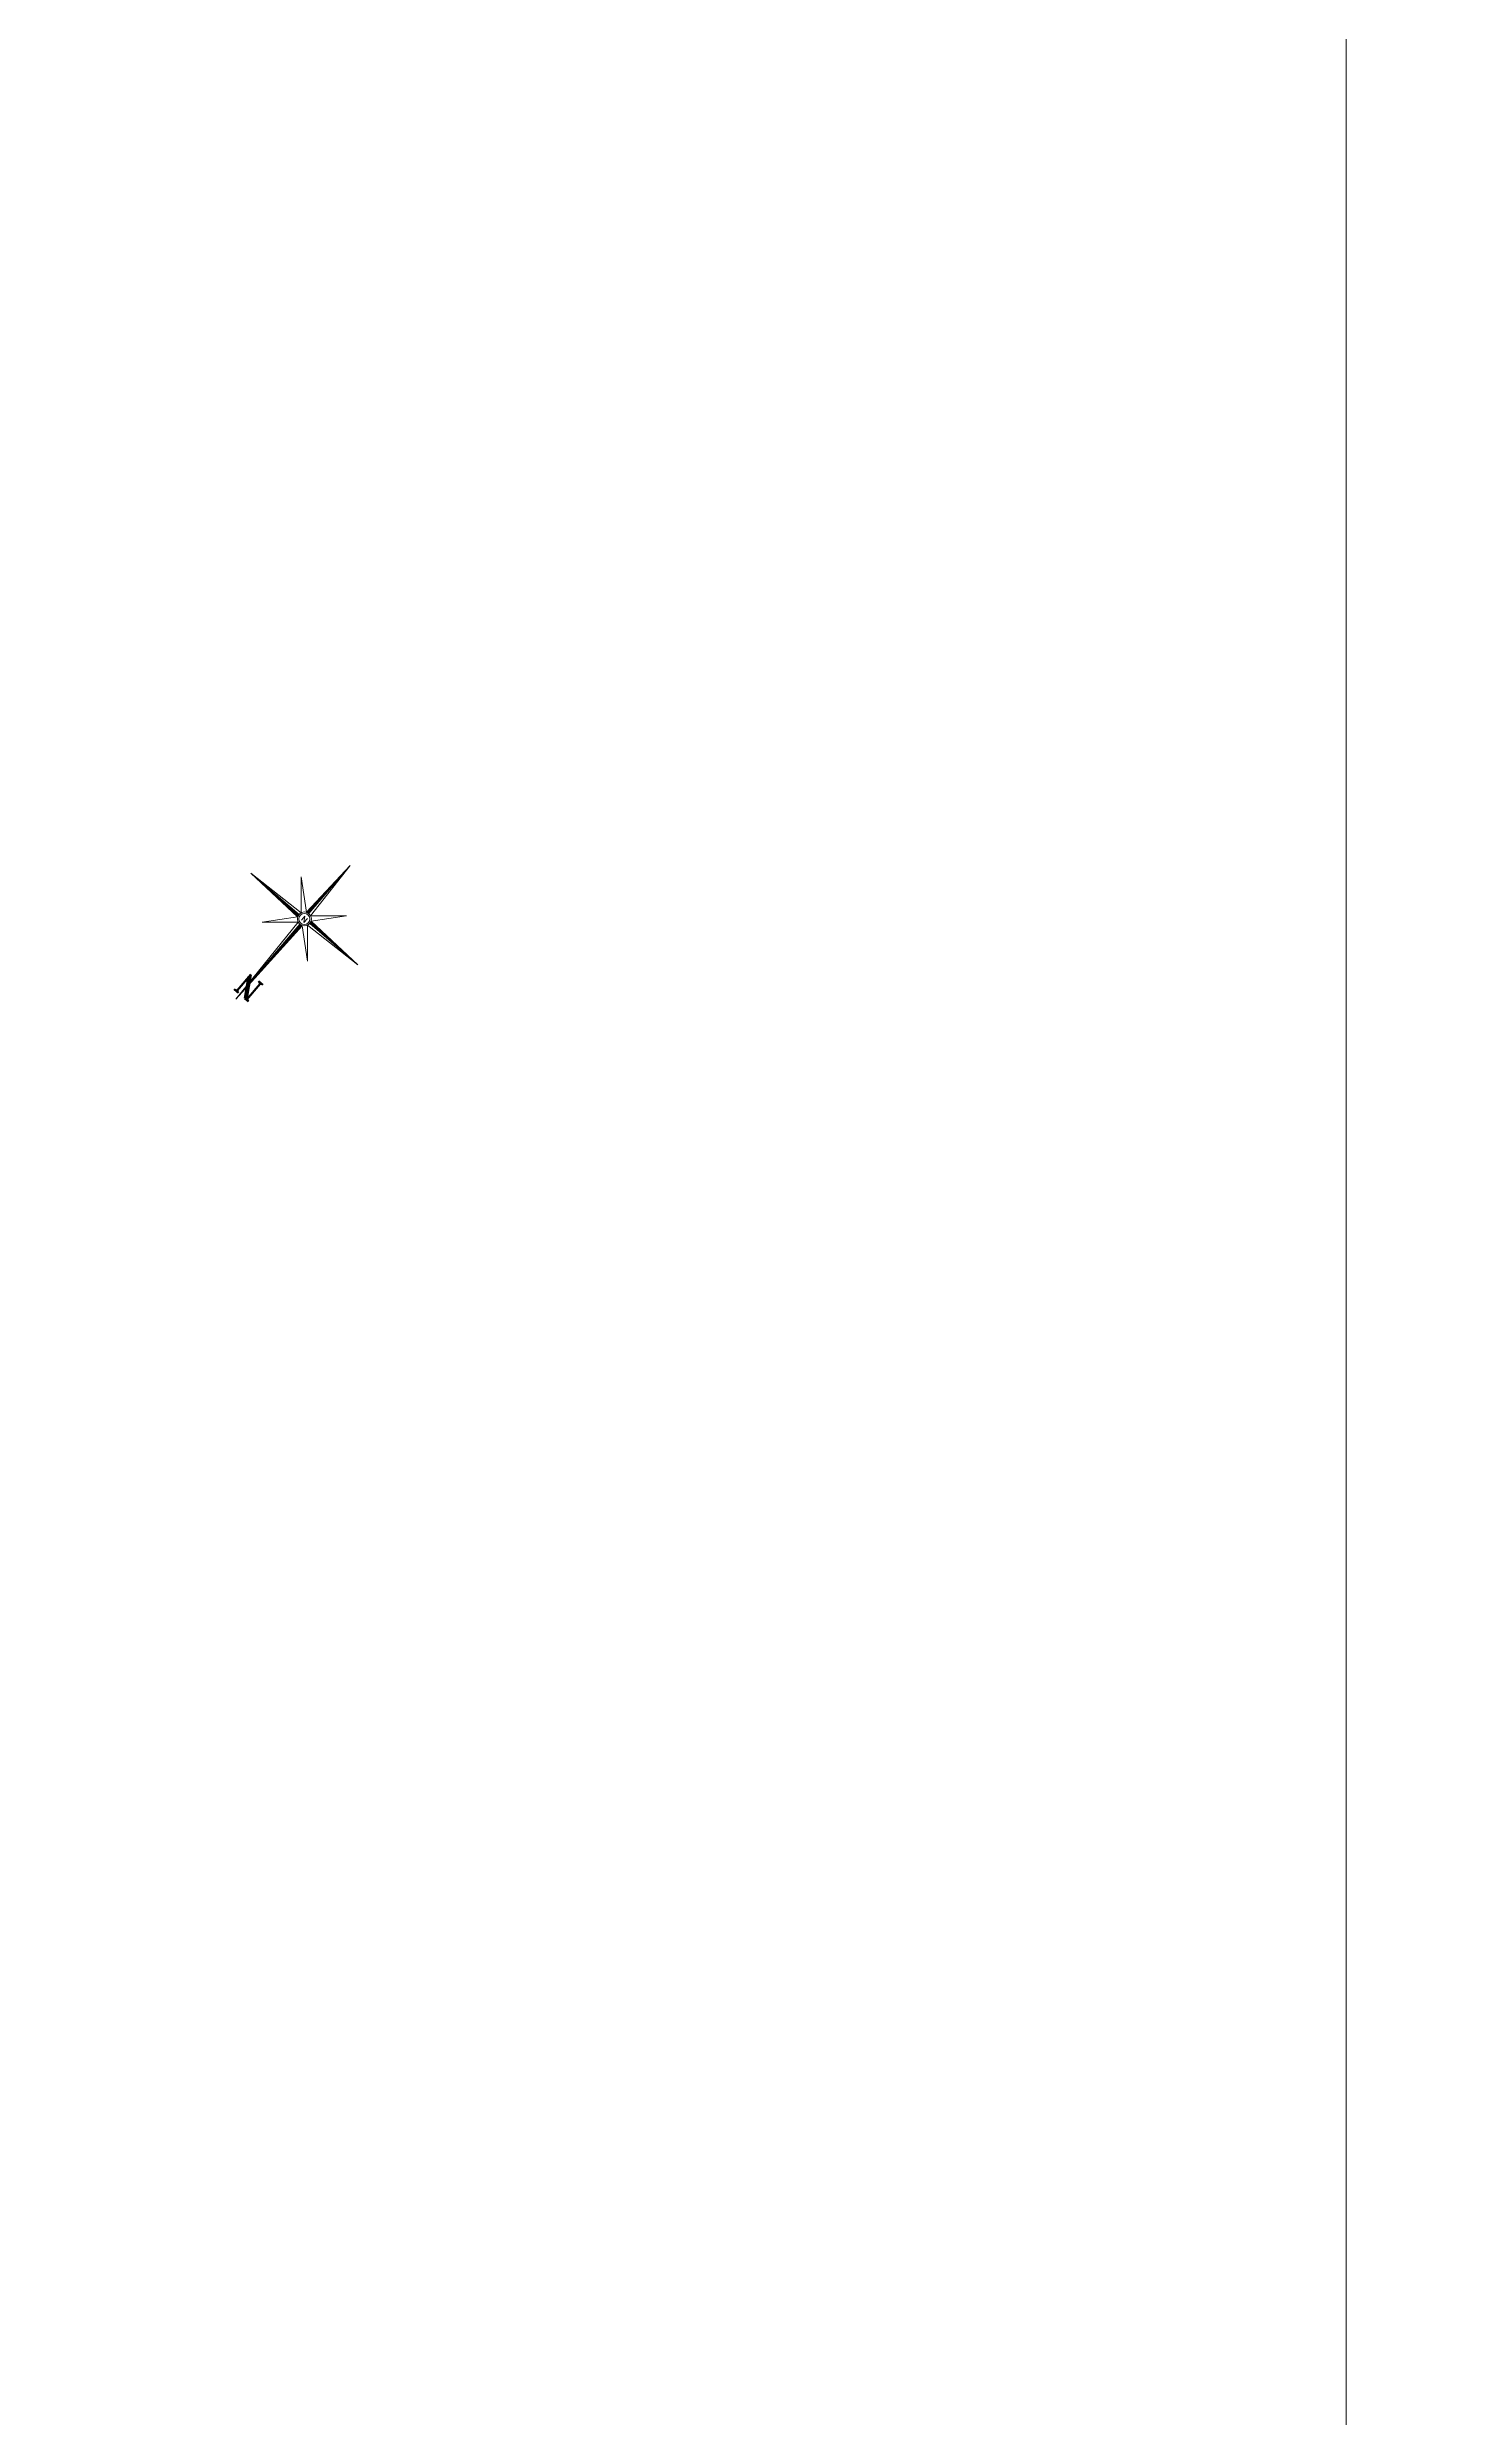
# Model space of a CAD drawing. Header units: millimetres. Extents: x -14819 to 43195, y -10328 to 20814.
# Drawn here: x 10317 to 12855, y 4228 to 8536 of the extents above; entities that cross this region are included whole.
import ezdxf

# ---------------------------------------------------------------- set-up
doc = ezdxf.new("R2010")
doc.units = ezdxf.units.MM
doc.header["$PDMODE"] = 3
for name, color, linetype, lineweight in [('41 - Côtes Intérieures', 71, 'Continuous', 9), ('59 - TxT', 120, 'Continuous', 0), ('_cadre200', 7, 'Continuous', 15)]:
    doc.layers.add(name, color=color, linetype=linetype, lineweight=lineweight)
doc.styles.add('CR_Cot', font='simplex.shx', dxfattribs={"width": 0.8})
doc.styles.add('ROMAND', font='romand', dxfattribs={"height": 6})
doc.styles.add('ROMANT', font='romant', dxfattribs={"width": 1.5, "oblique": 13.5, "height": 2})
doc.dimstyles.get("Standard").update_dxf_attribs({"dimtxt": 14, "dimasz": 14, "dimexe": 0.18, "dimexo": 0.0625, "dimgap": 5, "dimtad": 0, "dimtoh": 1, "dimdec": 0, "dimzin": 0, "dimdsep": 46, "dimtxsty": 'CR_Cot', "dimblk": 'CLOSEDBLANK', "dimcen": 0, "dimse1": 1, "dimse2": 1, "dimadec": 0, "dimazin": 0, "dimtfac": 1, "dimtdec": 0, "dimtofl": 0, "dimtmove": 0, "dimatfit": 3, "dimfxl": 1, "dimtolj": 1, "dimtzin": 0, "dimarcsym": 0})

# ---------------------------------------------------------------- blocks, each defined once
blk = doc.blocks.new('_ClosedBlank')
at = {"color": 0, "linetype": 'ByBlock', "lineweight": -2}
for p, q in [((-1, 0.17), (0, 0)), ((-1, 0.17), (-1, -0.17)), ((0, 0), (-1, -0.17))]:
    blk.add_line(p, q, dxfattribs=at)
blk = doc.blocks.new('*D678')
at = {"layer": '41 - Côtes Intérieures', "color": 0, "lineweight": -2, "transparency": 16777216}
for p, q in [((37038.8, 6101.8), (37038.8, 6012)), ((37038.8, 5883.8), (37038.8, 5973.7))]:
    blk.add_line(p, q, dxfattribs=at)
at = {"layer": 'Defpoints', "color": 0, "transparency": 16777216}
for p in [(37038.8, 6115.8), (37060.4, 6115.8), (7060.4, 5869.8)]:
    blk.add_point(p, dxfattribs=at)
at = {"layer": '41 - Côtes Intérieures', "color": 0, "lineweight": -2, "transparency": 16777216, "xscale": 14, "yscale": 14, "zscale": 14}
for p, rotation in [((37038.8, 6115.8), 90), ((37038.8, 5869.8), 270)]:
    blk.add_blockref('_ClosedBlank', p, dxfattribs=dict(at, rotation=rotation))
at = {"layer": '41 - Côtes Intérieures', "color": 0, "transparency": 16777216, "insert": (37038.8, 5992.8), "char_height": 14, "attachment_point": 5, "rotation": 90, "style": 'CR_Cot'}
blk.add_mtext('\\A1;246', dxfattribs=at)
blk = doc.blocks.new('*X1')
at = {"color": 0}
for p, q in [((5.658, 3.059), (5.659, 3.061)), ((5.659, 3.042), (5.676, 3.06)), ((5.66, 3.026), (5.693, 3.059)), ((5.661, 3.009), (5.71, 3.059)), ((5.669, 3), (5.727, 3.058)), ((5.687, 3), (5.744, 3.057)), ((5.705, 3), (5.761, 3.056)), ((5.722, 3), (5.778, 3.056)), ((5.74, 3), (5.795, 3.055)), ((5.758, 3), (5.812, 3.054)), ((5.775, 3), (5.829, 3.054)), ((5.793, 3), (5.846, 3.053)), ((5.811, 3), (5.863, 3.052)), ((5.828, 3), (5.88, 3.051)), ((5.846, 3), (5.897, 3.051)), ((5.864, 3), (5.914, 3.05)), ((5.881, 3), (5.931, 3.049)), ((5.899, 3), (5.948, 3.049)), ((5.917, 3), (5.965, 3.048)), ((5.934, 3), (5.982, 3.047)), ((5.952, 3), (5.999, 3.046)), ((5.97, 3), (6.016, 3.046)), ((5.988, 3), (6.033, 3.045)), ((6.005, 3), (6.049, 3.044)), ((6.023, 3), (6.066, 3.044)), ((6.041, 3), (6.083, 3.043)), ((6.058, 3), (6.1, 3.042)), ((6.076, 3), (6.117, 3.041)), ((6.094, 3), (6.134, 3.041)), ((6.111, 3), (6.151, 3.04)), ((6.129, 3), (6.168, 3.039)), ((6.147, 3), (6.185, 3.039)), ((6.164, 3), (6.202, 3.038)), ((6.182, 3), (6.219, 3.037)), ((6.2, 3), (6.236, 3.036)), ((6.217, 3), (6.253, 3.036)), ((6.235, 3), (6.27, 3.035)), ((6.253, 3), (6.287, 3.034)), ((6.27, 3), (6.304, 3.034)), ((6.288, 3), (6.321, 3.033)), ((6.306, 3), (6.338, 3.032)), ((6.323, 3), (6.355, 3.031)), ((6.341, 3), (6.372, 3.031)), ((6.359, 3), (6.389, 3.03)), ((6.376, 3), (6.406, 3.029)), ((6.394, 3), (6.423, 3.029)), ((6.412, 3), (6.44, 3.028)), ((6.429, 3), (6.457, 3.027)), ((6.447, 3), (6.474, 3.026)), ((6.465, 3), (6.491, 3.026)), ((6.483, 3), (6.507, 3.025)), ((6.5, 3), (6.524, 3.024)), ((6.518, 3), (6.541, 3.024)), ((6.536, 3), (6.558, 3.023)), ((6.553, 3), (6.575, 3.022)), ((6.571, 3), (6.592, 3.021)), ((6.589, 3), (6.609, 3.021)), ((6.606, 3), (6.626, 3.02)), ((6.624, 3), (6.643, 3.019)), ((6.642, 3), (6.66, 3.019)), ((6.659, 3), (6.677, 3.018)), ((6.677, 3), (6.694, 3.017)), ((6.695, 3), (6.711, 3.016)), ((6.712, 3), (6.728, 3.016)), ((6.73, 3), (6.745, 3.015)), ((6.748, 3), (6.762, 3.014)), ((6.765, 3), (6.779, 3.014)), ((6.783, 3), (6.796, 3.013)), ((6.801, 3), (6.813, 3.012)), ((6.818, 3), (6.83, 3.011)), ((6.836, 3), (6.847, 3.011)), ((6.854, 3), (6.864, 3.01)), ((6.871, 3), (6.881, 3.009)), ((6.889, 3), (6.898, 3.009)), ((6.907, 3), (6.915, 3.008)), ((6.924, 3), (6.932, 3.007)), ((6.942, 3), (6.949, 3.006)), ((6.96, 3), (6.965, 3.006)), ((6.977, 3), (6.982, 3.005)), ((6.995, 3), (6.999, 3.004)), ((7.013, 3), (7.016, 3.004)), ((7.031, 3), (7.033, 3.003)), ((7.048, 3), (7.05, 3.002)), ((7.066, 3), (7.067, 3.001)), ((7.084, 3), (7.084, 3.001))]:
    blk.add_line(p, q, dxfattribs=at)
blk = doc.blocks.new('*X2')
at = {"color": 0}
for p, q in [((5.5, 2.795), (5.555, 2.85)), ((5.5, 2.813), (5.536, 2.849)), ((5.5, 2.831), (5.516, 2.847)), ((5.5, 2.778), (5.561, 2.838)), ((5.5, 2.76), (5.56, 2.82)), ((5.5, 2.742), (5.559, 2.801)), ((5.5, 2.725), (5.558, 2.783)), ((5.5, 2.707), (5.558, 2.764)), ((5.5, 2.689), (5.557, 2.746)), ((5.5, 2.672), (5.556, 2.728)), ((5.5, 2.654), (5.555, 2.709)), ((5.5, 2.636), (5.554, 2.691)), ((5.5, 2.619), (5.554, 2.672)), ((5.5, 2.601), (5.553, 2.654)), ((5.5, 2.583), (5.552, 2.635)), ((5.5, 2.566), (5.551, 2.617)), ((5.5, 2.548), (5.551, 2.598)), ((5.5, 2.53), (5.55, 2.58)), ((5.5, 2.512), (5.549, 2.561)), ((5.5, 2.495), (5.548, 2.543)), ((5.5, 2.477), (5.547, 2.525)), ((5.5, 2.459), (5.547, 2.506)), ((5.5, 2.442), (5.546, 2.488)), ((5.5, 2.424), (5.545, 2.469)), ((5.5, 2.406), (5.544, 2.451)), ((5.5, 2.389), (5.544, 2.432)), ((5.5, 2.371), (5.543, 2.414)), ((5.5, 2.353), (5.542, 2.395)), ((5.5, 2.336), (5.541, 2.377)), ((5.5, 2.318), (5.54, 2.358)), ((5.5, 2.3), (5.54, 2.34)), ((5.5, 2.283), (5.539, 2.321)), ((5.5, 2.265), (5.538, 2.303)), ((5.5, 2.247), (5.537, 2.285)), ((5.5, 2.23), (5.537, 2.266)), ((5.5, 2.212), (5.536, 2.248)), ((5.5, 2.194), (5.535, 2.229)), ((5.5, 2.177), (5.534, 2.211)), ((5.5, 2.159), (5.533, 2.192)), ((5.5, 2.141), (5.533, 2.174)), ((5.5, 2.124), (5.532, 2.155)), ((5.5, 2.106), (5.531, 2.137)), ((5.5, 2.088), (5.53, 2.118)), ((5.5, 2.071), (5.53, 2.1)), ((5.5, 2.053), (5.529, 2.082)), ((5.5, 2.035), (5.528, 2.063)), ((5.5, 2.017), (5.527, 2.045)), ((5.5, 2), (5.526, 2.026)), ((5.5, 1.982), (5.526, 2.008)), ((5.5, 1.964), (5.525, 1.989)), ((5.5, 1.947), (5.524, 1.971)), ((5.5, 1.929), (5.523, 1.952)), ((5.5, 1.911), (5.523, 1.934)), ((5.5, 1.894), (5.522, 1.915)), ((5.5, 1.876), (5.521, 1.897)), ((5.5, 1.858), (5.52, 1.879)), ((5.5, 1.841), (5.519, 1.86)), ((5.5, 1.823), (5.519, 1.842)), ((5.5, 1.805), (5.518, 1.823)), ((5.5, 1.788), (5.517, 1.805)), ((5.5, 1.77), (5.516, 1.786)), ((5.5, 1.752), (5.516, 1.768)), ((5.5, 1.735), (5.515, 1.749)), ((5.5, 1.717), (5.514, 1.731)), ((5.5, 1.699), (5.513, 1.712)), ((5.5, 1.682), (5.512, 1.694)), ((5.5, 1.664), (5.512, 1.676)), ((5.5, 1.646), (5.511, 1.657)), ((5.5, 1.629), (5.51, 1.639)), ((5.5, 1.611), (5.509, 1.62)), ((5.5, 1.593), (5.509, 1.602)), ((5.5, 1.576), (5.508, 1.583)), ((5.5, 1.558), (5.507, 1.565)), ((5.5, 1.54), (5.506, 1.546)), ((5.5, 1.523), (5.505, 1.528)), ((5.5, 1.505), (5.505, 1.509)), ((5.5, 1.487), (5.504, 1.491)), ((5.5, 1.469), (5.503, 1.473)), ((5.5, 1.452), (5.502, 1.454)), ((5.5, 1.434), (5.502, 1.436)), ((5.5, 1.416), (5.501, 1.417))]:
    blk.add_line(p, q, dxfattribs=at)
blk = doc.blocks.new('*X3')
at = {"color": 0}
for p, q in [((3.901, 3), (3.902, 3)), ((3.918, 2.999), (3.919, 3)), ((3.935, 2.999), (3.937, 3)), ((3.952, 2.998), (3.955, 3)), ((3.969, 2.997), (3.972, 3)), ((3.986, 2.996), (3.99, 3)), ((4.003, 2.996), (4.008, 3)), ((4.02, 2.995), (4.025, 3)), ((4.037, 2.994), (4.043, 3)), ((4.054, 2.994), (4.061, 3)), ((4.071, 2.993), (4.078, 3)), ((4.088, 2.992), (4.096, 3)), ((4.105, 2.991), (4.114, 3)), ((4.122, 2.991), (4.131, 3)), ((4.139, 2.99), (4.149, 3)), ((4.156, 2.989), (4.167, 3)), ((4.173, 2.988), (4.184, 3)), ((4.19, 2.988), (4.202, 3)), ((4.207, 2.987), (4.22, 3)), ((4.224, 2.986), (4.237, 3)), ((4.241, 2.986), (4.255, 3)), ((4.258, 2.985), (4.273, 3)), ((4.275, 2.984), (4.29, 3)), ((4.292, 2.983), (4.308, 3)), ((4.309, 2.983), (4.326, 3)), ((4.326, 2.982), (4.344, 3)), ((4.343, 2.981), (4.361, 3)), ((4.359, 2.981), (4.379, 3)), ((4.376, 2.98), (4.397, 3)), ((4.393, 2.979), (4.414, 3)), ((4.41, 2.978), (4.432, 3)), ((4.427, 2.978), (4.45, 3)), ((4.444, 2.977), (4.467, 3)), ((4.461, 2.976), (4.485, 3)), ((4.478, 2.976), (4.503, 3)), ((4.495, 2.975), (4.52, 3)), ((4.512, 2.974), (4.538, 3)), ((4.529, 2.973), (4.556, 3)), ((4.546, 2.973), (4.573, 3)), ((4.563, 2.972), (4.591, 3)), ((4.58, 2.971), (4.609, 3)), ((4.597, 2.971), (4.626, 3)), ((4.614, 2.97), (4.644, 3)), ((4.631, 2.969), (4.662, 3)), ((4.648, 2.968), (4.679, 3)), ((4.665, 2.968), (4.697, 3)), ((4.682, 2.967), (4.715, 3)), ((4.699, 2.966), (4.732, 3)), ((4.716, 2.966), (4.75, 3)), ((4.733, 2.965), (4.768, 3)), ((4.75, 2.964), (4.785, 3)), ((4.767, 2.963), (4.803, 3)), ((4.784, 2.963), (4.821, 3)), ((4.801, 2.962), (4.838, 3)), ((4.817, 2.961), (4.856, 3)), ((4.834, 2.961), (4.874, 3)), ((4.851, 2.96), (4.892, 3)), ((4.868, 2.959), (4.909, 3)), ((4.885, 2.958), (4.927, 3)), ((4.902, 2.958), (4.945, 3)), ((4.919, 2.957), (4.962, 3)), ((4.936, 2.956), (4.98, 3)), ((4.953, 2.956), (4.998, 3)), ((4.97, 2.955), (5.015, 3)), ((4.987, 2.954), (5.033, 3)), ((5.004, 2.953), (5.051, 3)), ((5.021, 2.953), (5.068, 3)), ((5.038, 2.952), (5.086, 3)), ((5.055, 2.951), (5.104, 3)), ((5.072, 2.951), (5.121, 3)), ((5.089, 2.95), (5.139, 3)), ((5.106, 2.949), (5.157, 3)), ((5.123, 2.948), (5.174, 3)), ((5.14, 2.948), (5.192, 3)), ((5.157, 2.947), (5.21, 3)), ((5.174, 2.946), (5.227, 3)), ((5.191, 2.946), (5.245, 3)), ((5.208, 2.945), (5.263, 3)), ((5.225, 2.944), (5.28, 3)), ((5.242, 2.943), (5.298, 3)), ((5.259, 2.943), (5.316, 3)), ((5.275, 2.942), (5.333, 3)), ((5.292, 2.941), (5.343, 2.992)), ((5.309, 2.941), (5.344, 2.975)), ((5.326, 2.94), (5.345, 2.958)), ((5.343, 2.939), (5.346, 2.941))]:
    blk.add_line(p, q, dxfattribs=at)
blk = doc.blocks.new('*X4')
at = {"color": 0}
for p, q in [((5.5, 5.394), (5.5, 5.394)), ((5.485, 4.849), (5.5, 4.864)), ((5.485, 4.83), (5.5, 4.846)), ((5.486, 4.903), (5.5, 4.917)), ((5.486, 4.885), (5.5, 4.899)), ((5.486, 4.867), (5.5, 4.881)), ((5.487, 4.939), (5.5, 4.952)), ((5.487, 4.921), (5.5, 4.934)), ((5.488, 4.976), (5.5, 4.987)), ((5.488, 4.958), (5.5, 4.97)), ((5.489, 5.012), (5.5, 5.023)), ((5.489, 4.994), (5.5, 5.005)), ((5.49, 5.049), (5.5, 5.058)), ((5.49, 5.03), (5.5, 5.04)), ((5.491, 5.085), (5.5, 5.093)), ((5.491, 5.067), (5.5, 5.076)), ((5.492, 5.121), (5.5, 5.129)), ((5.492, 5.103), (5.5, 5.111)), ((5.493, 5.158), (5.5, 5.164)), ((5.493, 5.139), (5.5, 5.146)), ((5.494, 5.194), (5.5, 5.199)), ((5.494, 5.176), (5.5, 5.182)), ((5.495, 5.23), (5.5, 5.235)), ((5.495, 5.212), (5.5, 5.217)), ((5.496, 5.267), (5.5, 5.27)), ((5.496, 5.248), (5.5, 5.253)), ((5.497, 5.303), (5.5, 5.306)), ((5.497, 5.285), (5.5, 5.288)), ((5.498, 5.339), (5.5, 5.341)), ((5.498, 5.321), (5.5, 5.323)), ((5.499, 5.376), (5.5, 5.376)), ((5.499, 5.357), (5.5, 5.359)), ((5.47, 4.303), (5.5, 4.333)), ((5.47, 4.285), (5.5, 4.316)), ((5.471, 4.34), (5.5, 4.369)), ((5.471, 4.322), (5.5, 4.351)), ((5.472, 4.376), (5.5, 4.404)), ((5.472, 4.358), (5.5, 4.386)), ((5.473, 4.413), (5.5, 4.439)), ((5.473, 4.394), (5.5, 4.422)), ((5.474, 4.449), (5.5, 4.475)), ((5.474, 4.431), (5.5, 4.457)), ((5.475, 4.485), (5.5, 4.51)), ((5.475, 4.467), (5.5, 4.492)), ((5.476, 4.522), (5.5, 4.545)), ((5.476, 4.503), (5.5, 4.528)), ((5.477, 4.558), (5.5, 4.581)), ((5.477, 4.54), (5.5, 4.563)), ((5.478, 4.594), (5.5, 4.616)), ((5.478, 4.576), (5.5, 4.598)), ((5.479, 4.631), (5.5, 4.651)), ((5.479, 4.612), (5.5, 4.634)), ((5.48, 4.667), (5.5, 4.687)), ((5.48, 4.649), (5.5, 4.669)), ((5.481, 4.703), (5.5, 4.722)), ((5.481, 4.685), (5.5, 4.705)), ((5.482, 4.74), (5.5, 4.758)), ((5.482, 4.721), (5.5, 4.74)), ((5.483, 4.776), (5.5, 4.793)), ((5.483, 4.758), (5.5, 4.775)), ((5.484, 4.812), (5.5, 4.828)), ((5.484, 4.794), (5.5, 4.811)), ((5.455, 3.758), (5.5, 3.803)), ((5.455, 3.74), (5.5, 3.785)), ((5.456, 3.795), (5.5, 3.838)), ((5.456, 3.777), (5.5, 3.821)), ((5.457, 3.831), (5.5, 3.874)), ((5.457, 3.813), (5.5, 3.856)), ((5.458, 3.867), (5.5, 3.909)), ((5.458, 3.849), (5.5, 3.891)), ((5.459, 3.904), (5.5, 3.944)), ((5.459, 3.886), (5.5, 3.927)), ((5.46, 3.94), (5.5, 3.98)), ((5.46, 3.922), (5.5, 3.962)), ((5.461, 3.976), (5.5, 4.015)), ((5.461, 3.958), (5.5, 3.997)), ((5.462, 4.013), (5.5, 4.05)), ((5.462, 3.995), (5.5, 4.033)), ((5.463, 4.049), (5.5, 4.086)), ((5.463, 4.031), (5.5, 4.068)), ((5.464, 4.085), (5.5, 4.121)), ((5.464, 4.067), (5.5, 4.103)), ((5.465, 4.122), (5.5, 4.156)), ((5.465, 4.104), (5.5, 4.139)), ((5.466, 4.158), (5.5, 4.192)), ((5.466, 4.14), (5.5, 4.174)), ((5.467, 4.194), (5.5, 4.227)), ((5.467, 4.176), (5.5, 4.21)), ((5.468, 4.231), (5.5, 4.263)), ((5.468, 4.213), (5.5, 4.245)), ((5.469, 4.267), (5.5, 4.298)), ((5.469, 4.249), (5.5, 4.28)), ((5.44, 3.195), (5.5, 3.255)), ((5.44, 3.177), (5.5, 3.237)), ((5.441, 3.231), (5.5, 3.29)), ((5.441, 3.213), (5.5, 3.273)), ((5.442, 3.268), (5.5, 3.326)), ((5.442, 3.25), (5.5, 3.308)), ((5.443, 3.304), (5.5, 3.361)), ((5.443, 3.286), (5.5, 3.343)), ((5.444, 3.34), (5.5, 3.396)), ((5.444, 3.322), (5.5, 3.379)), ((5.445, 3.377), (5.5, 3.432)), ((5.445, 3.359), (5.5, 3.414)), ((5.446, 3.413), (5.5, 3.467)), ((5.446, 3.395), (5.5, 3.449)), ((5.447, 3.468), (5.5, 3.52)), ((5.447, 3.449), (5.5, 3.502)), ((5.447, 3.431), (5.5, 3.485)), ((5.448, 3.504), (5.5, 3.555)), ((5.448, 3.486), (5.5, 3.538)), ((5.449, 3.54), (5.5, 3.591)), ((5.449, 3.522), (5.5, 3.573)), ((5.45, 3.577), (5.5, 3.626)), ((5.45, 3.558), (5.5, 3.608)), ((5.451, 3.613), (5.5, 3.662)), ((5.451, 3.595), (5.5, 3.644)), ((5.452, 3.649), (5.5, 3.697)), ((5.452, 3.631), (5.5, 3.679)), ((5.453, 3.686), (5.5, 3.732)), ((5.453, 3.667), (5.5, 3.715)), ((5.454, 3.722), (5.5, 3.768)), ((5.454, 3.704), (5.5, 3.75)), ((5.439, 3.159), (5.5, 3.22)), ((5.458, 3.16), (5.5, 3.202)), ((5.476, 3.16), (5.5, 3.184)), ((5.494, 3.16), (5.5, 3.167))]:
    blk.add_line(p, q, dxfattribs=at)
blk = doc.blocks.new('ROSEVENT')
for p, q in [((-0.078, 0.142), (-0.017, 2.394)), ((-0.017, 0.154), (-0.017, 2.394)), ((-0.017, 2.394), (0.044, 0.142)), ((-0.696, 0.673), (-0.078, 0.142)), ((-0.165, 0.056), (-0.696, 0.673)), ((0.044, 0.142), (0.662, 0.673)), ((0.662, 0.673), (0.131, 0.056)), ((-1.617, -0.006), (-0.165, 0.056)), ((-0.077, 0.155), (-0.014, 0.155)), ((0.131, 0.056), (1.583, -0.006)), ((0.144, -0.003), (0.141, 0.057)), ((-0.177, -0.006), (-1.617, -0.006)), ((-0.165, -0.067), (-1.617, -0.006)), ((-0.696, -0.684), (-0.165, -0.067)), ((-0.078, -0.153), (-0.696, -0.684)), ((-0.175, -0.003), (-0.171, -0.066)), ((-0.017, -1.606), (-0.078, -0.153)), ((0.044, -0.153), (-0.017, -1.606)), ((-0.017, -0.16), (0.049, -0.154)), ((-0.017, -0.166), (-0.017, -1.606)), ((0.662, -0.684), (0.044, -0.153)), ((1.583, -0.006), (0.131, -0.067)), ((0.131, -0.067), (0.662, -0.684)), ((0.143, -0.006), (1.583, -0.006))]:
    blk.add_line(p, q)
for radius in [0.159, 0.127]:
    blk.add_circle((-0.017, -0.006), radius)
for name in ['*X4', '*X1', '*X3', '*X2']:
    blk.add_blockref(name, (-5.517, -3.006))
for height, style, p in [(0.5, 'ROMANT', (-0.317, 1.744)), (0.122, 'ROMAND', (-0.08, -0.061))]:
    blk.add_text('N', height=height, dxfattribs=dict(style=style)).set_placement(p)
blk = doc.blocks.new('FLNORD')
at = {"xscale": 4, "yscale": 4, "zscale": 4, "rotation": 359.9999991217657}
blk.add_blockref('ROSEVENT', (-0.93, -0.17), dxfattribs=at)

msp = doc.modelspace()

# ---------------------------------------------------------------- linework, layer by layer
at = {"layer": '59 - TxT', "lineweight": 18}
msp.add_lwpolyline([(5508.08, 17542.95), (12678.08, 17542.95), (12678.08, -826.17), (5508.08, -826.17)], close=True, dxfattribs=at)

# ---------------------------------------------------------------- block references
at = {"layer": '_cadre200', "xscale": 20.00000000000001, "yscale": 20.00000000000001, "zscale": 499.9999999999999, "rotation": 139.4348280760574}
msp.add_blockref('FLNORD', (10766.93, 6961.03), dxfattribs=at)

# ---------------------------------------------------------------- dimensions: what is measured, and where the dimension line sits
at = {"layer": '41 - Côtes Intérieures'}
dim = msp.add_linear_dim(base=(37038.83, 6115.84), p1=(7060.44, 5869.84), p2=(37060.44, 6115.84), angle=90, dimstyle='Standard', dxfattribs=at)
dim.commit()
dim.dimension.update_dxf_attribs({"geometry": '*D678', "text_midpoint": (37038.83, 5992.84)})

doc.saveas('drawing.dxf')
